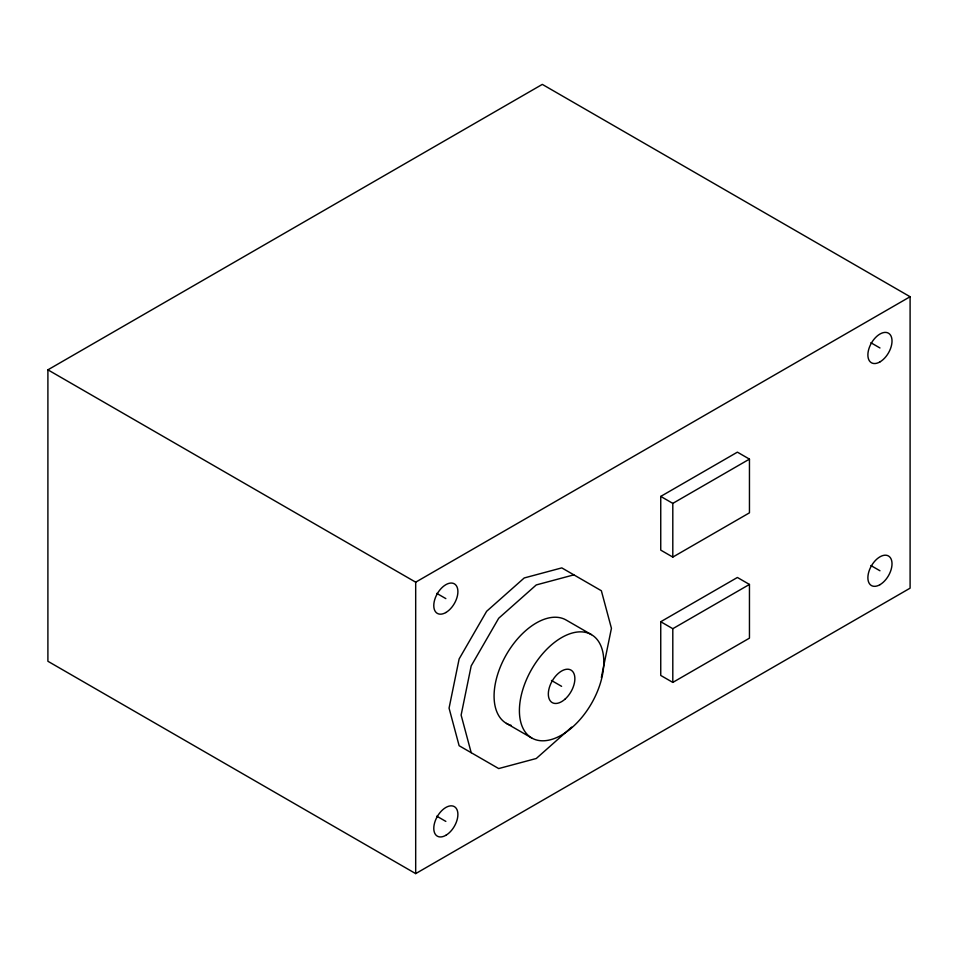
<?xml version="1.0" encoding="UTF-8"?>
<svg xmlns="http://www.w3.org/2000/svg" width="958" height="958" viewBox="0 0 958 958"><rect width="100%" height="100%" fill="white"/><g stroke="black" fill="none" stroke-linecap="round" stroke-linejoin="round"><path stroke-width="1.44" d="M601.361 677.522L611.432 628.316L601.361 590.739L561.795 567.89L524.218 577.961L486.64 611.288L459.133 658.936L449.062 708.142L459.133 745.719L498.699 768.567L536.276 758.496L571.651 727.134M47.9 369.836L542.312 84.388L910.1 296.729L910.1 588.164L415.688 873.612L47.9 661.271L47.9 369.836L415.688 582.177L910.1 296.729M660.745 496.412L737.397 452.152L749.455 459.121L749.455 512.829L672.803 557.089L660.745 550.12L660.745 496.412L672.803 503.381L749.455 459.121M660.745 621.73L737.397 577.47L749.455 584.44L749.455 638.148L672.803 682.407L660.745 675.438L660.745 621.73L672.803 628.699L749.455 584.44M573.854 574.86L536.276 584.931L498.699 618.245L471.192 665.894L461.121 715.099L471.192 752.677M870.882 342.736L879.959 347.97M870.882 565.531L879.959 570.764M591.445 634.639A59.683 34.464 -60 0 0 520.841 697.256A59.683 34.464 -60 0 0 572.525 727.098A59.683 34.464 -60 0 0 591.445 634.639L566.118 620.018A59.683 34.464 -60 0 0 504.291 658.397A59.683 34.464 -60 0 0 511.225 725.398M436.776 593.373L445.841 598.606M551.473 680.479L561.604 686.335M506.435 723.398L531.762 738.019M436.776 816.168L445.841 821.401M672.803 503.381L672.803 557.089M672.803 628.699L672.803 682.407M415.688 582.177L415.688 873.612M879.959 584.691A17.052 9.843 -60 0 0 890.401 557.772A17.052 9.843 -60 0 0 869.505 569.83A17.052 9.843 -60 0 0 879.959 584.691M879.959 361.896A17.052 9.843 -60 0 0 890.401 334.977A17.052 9.843 -60 0 0 869.505 347.036A17.052 9.843 -60 0 0 879.959 361.896M445.841 835.316A17.052 9.843 -60 0 0 456.283 808.408A17.052 9.843 -60 0 0 435.399 820.467A17.052 9.843 -60 0 0 445.841 835.316M445.841 612.533A17.052 9.843 -60 0 0 456.283 585.613A17.052 9.843 -60 0 0 435.399 597.672A17.052 9.843 -60 0 0 445.841 612.533M565.04 699.148A18.765 10.825 -60 0 0 570.98 670.085A18.765 10.825 -60 0 0 548.79 689.76A18.765 10.825 -60 0 0 565.04 699.148"/></g></svg>
